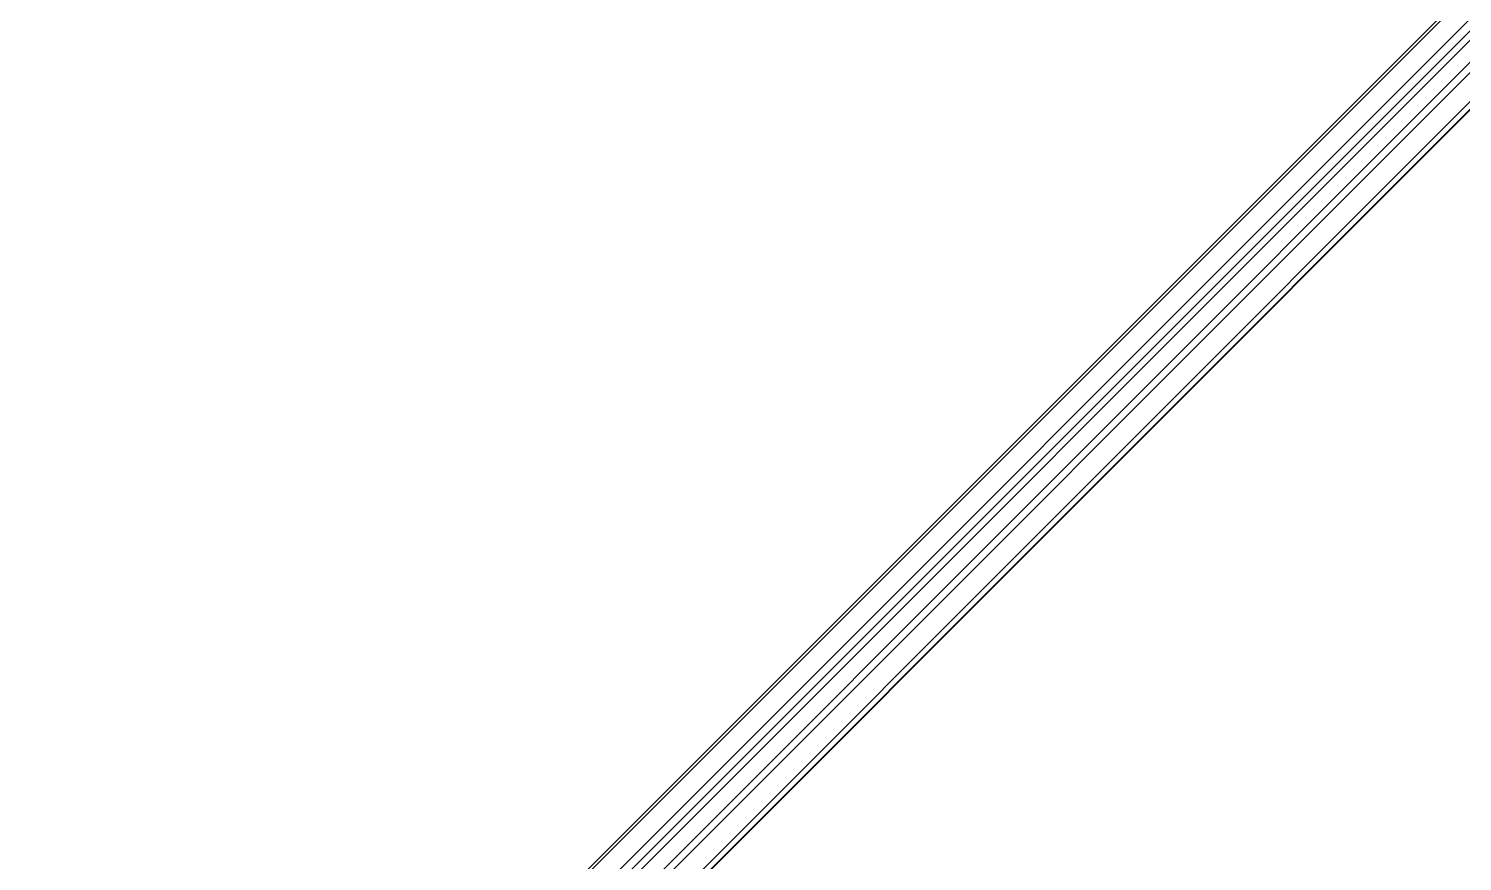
# Model space of a CAD drawing. Header units: inches. Extents: x -6 to 5433, y -4 to 5447.
# Drawn here: x -3.4 to 69.9, y 39 to 81.5 of the extents above; entities that cross this region are included whole.
import ezdxf

# ---------------------------------------------------------------- set-up
doc = ezdxf.new("R2010")
doc.units = ezdxf.units.IN
doc.layers.add('Bottom Solder', color=6, linetype='Continuous')
doc.layers.add('Top Solder', color=216, linetype='Continuous')

msp = doc.modelspace()

# ---------------------------------------------------------------- linework, layer by layer
at = {"layer": 'Bottom Solder'}
for p in [(10.635, 23.753), (10.716, 20.161), (10.982, 24.304), (10.982, 19.904), (12.485, 19.904), (12.604, 24.295), (13.154, 20.145), (13.154, 23.745)]:
    msp.add_line(p, (5432.852, 5447.493), dxfattribs=at)
at = {"layer": 'Top Solder'}
for p in [(-3.369, 7.698), (-1.791, 5.216)]:
    msp.add_line(p, (5432.852, 5447.493), dxfattribs=at)

doc.saveas('drawing.dxf')
